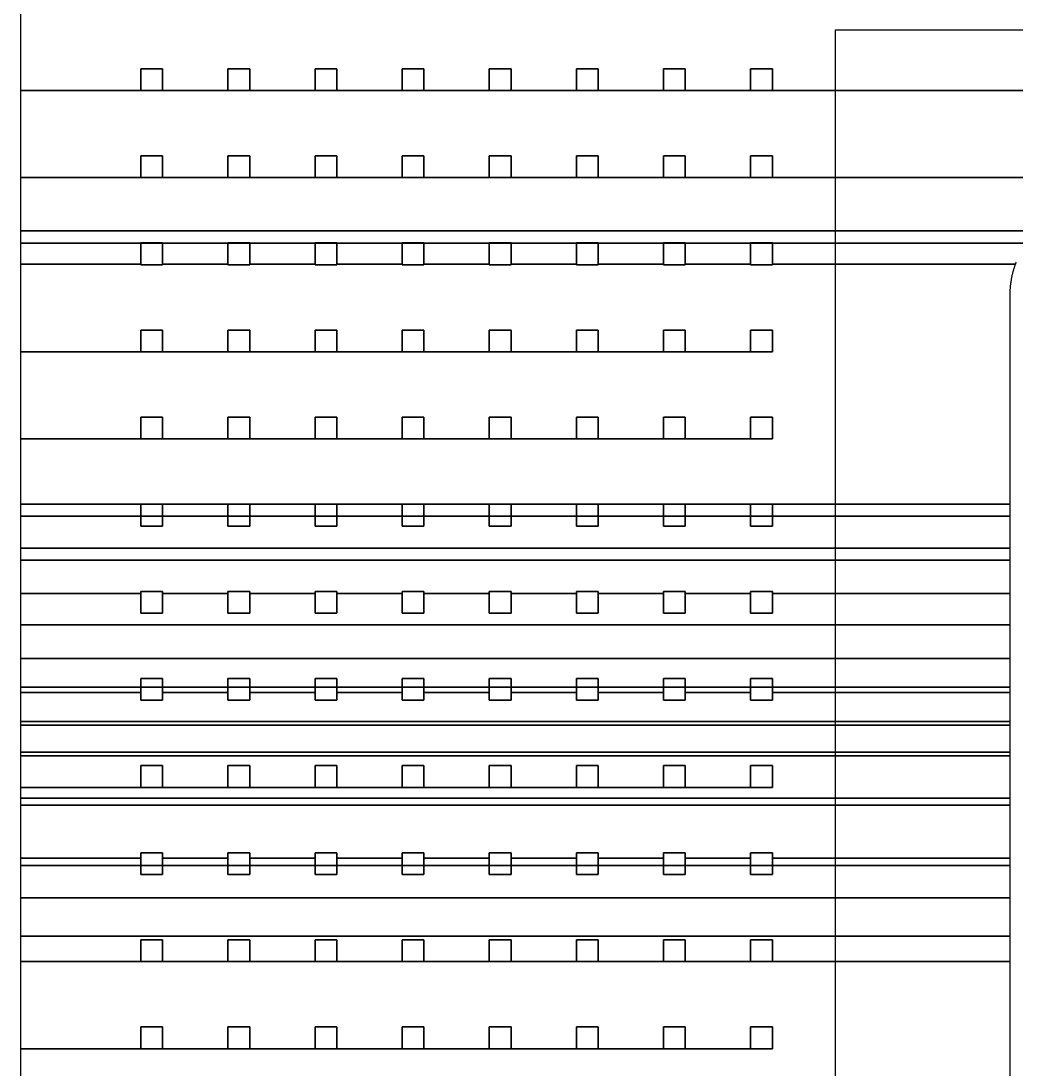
# Model space of a CAD drawing. Extents: x -3500 to 3500, y -3500 to 3500.
# Drawn here: x -3500 to -2358, y 1114 to 2317 of the extents above; entities that cross this region are included whole.
import ezdxf

# ---------------------------------------------------------------- set-up
doc = ezdxf.new("R2010")
doc.units = 0
for name, color, linetype in [('L5D0', 3, 'CONTINUOUS'), ('L5D100', 7, 'CONTINUOUS'), ('L5D101', 6, 'CONTINUOUS'), ('L5D99', 4, 'CONTINUOUS')]:
    doc.layers.add(name, color=color, linetype=linetype)

# ---------------------------------------------------------------- blocks, each defined once
blk = doc.blocks.new('ground_main_5')
at = {"layer": 'L5D0'}
for points in [[(-2346.082, 2062.28), (-3500, 2062.28), (-3500, 3500)], [(-2357.758, 2040.566), (-2357.9935, 2039.963), (-2358.2255, 2039.3585), (-2358.454, 2038.753), (-2358.6785, 2038.1455), (-2358.899, 2037.537), (-2359.116, 2036.927), (-2359.3295, 2036.316), (-2359.539, 2035.7035), (-2359.7445, 2035.0895), (-2359.9465, 2034.4745), (-2360.1445, 2033.8585), (-2360.339, 2033.241), (-2360.5295, 2032.622), (-2360.7165, 2032.0025), (-2360.899, 2031.3815), (-2361.0785, 2030.759), (-2361.2535, 2030.136), (-2361.425, 2029.512), (-2361.5925, 2028.8865), (-2361.756, 2028.26), (-2361.916, 2027.633), (-2362.072, 2027.0045), (-2362.224, 2026.3755), (-2362.372, 2025.745), (-2362.5165, 2025.114), (-2362.657, 2024.482), (-2362.7935, 2023.8495), (-2362.926, 2023.216), (-2363.055, 2022.5815), (-2363.1795, 2021.946), (-2363.3005, 2021.31), (-2363.4175, 2020.6735), (-2363.5305, 2020.036), (-2363.64, 2019.398), (-2363.745, 2018.7595), (-2363.8465, 2018.12), (-2363.9435, 2017.48), (-2364.037, 2016.8395), (-2364.1265, 2016.198), (-2364.212, 2015.5565), (-2364.2935, 2014.9145), (-2364.371, 2014.2715), (-2364.4445, 2013.6285), (-2364.5145, 2012.985), (-2364.58, 2012.341), (-2364.6415, 2011.6965), (-2364.6995, 2011.0515), (-2364.753, 2010.4065), (-2364.803, 2009.761), (-2364.849, 2009.1155), (-2364.8905, 2008.4695), (-2364.9285, 2007.823), (-2364.9625, 2007.1765), (-2364.9925, 2006.53), (-2365.018, 2005.883), (-2365.04, 2005.2365), (-2365.058, 2004.589), (-2365.072, 2003.942), (-2365.082, 2003.2945), (-2365.088, 2002.6475), (-2365.09, 2002), (-2365.09, 1748.689), (-3500, 1748.689), (-3500, 2062.28), (-2346.082, 2062.28)]]:
    blk.add_lwpolyline(points, dxfattribs=at)
for points in [[(-3500, 1698.2435), (-3500, 1748.689), (-2365.09, 1748.689), (-2365.09, 1698.2435)], [(-3500, 1623.922), (-3500, 1698.2435), (-2365.09, 1698.2435), (-2365.09, 1623.922)], [(-3500, 1552.5415), (-3500, 1623.922), (-2365.09, 1623.922), (-2365.09, 1552.5415)], [(-3500, 1513.103), (-3500, 1552.5415), (-2365.09, 1552.5415), (-2365.09, 1513.103)], [(-3500, 1477.758), (-3500, 1513.103), (-2365.09, 1513.103), (-2365.09, 1477.758)], [(-3500, 1417.061), (-3500, 1477.758), (-2365.09, 1477.758), (-2365.09, 1417.061)], [(-3500, 1347.8275), (-3500, 1417.061), (-2365.09, 1417.061), (-2365.09, 1347.8275)], [(-3500, 1266.59), (-3500, 1347.8275), (-2365.09, 1347.8275), (-2365.09, 1266.59)], [(-3500, 786.8215), (-3500, 1266.59), (-2365.09, 1266.59), (-2365.09, 786.8215)]]:
    blk.add_lwpolyline(points, close=True, dxfattribs=at)
blk = doc.blocks.new('TOP_main_5_Cheese_diff')
at = {"layer": 'L5D101'}
for points in [[(-3362.5, 2237.5), (-3362.5, 2262.5), (-3337.5, 2262.5), (-3337.5, 2237.5)], [(-3262.5, 2237.5), (-3262.5, 2262.5), (-3237.5, 2262.5), (-3237.5, 2237.5)], [(-3162.5, 2237.5), (-3162.5, 2262.5), (-3137.5, 2262.5), (-3137.5, 2237.5)], [(-3062.5, 2237.5), (-3062.5, 2262.5), (-3037.5, 2262.5), (-3037.5, 2237.5)], [(-2962.5, 2237.5), (-2962.5, 2262.5), (-2937.5, 2262.5), (-2937.5, 2237.5)], [(-2862.5, 2237.5), (-2862.5, 2262.5), (-2837.5, 2262.5), (-2837.5, 2237.5)], [(-2762.5, 2237.5), (-2762.5, 2262.5), (-2737.5, 2262.5), (-2737.5, 2237.5)], [(-2662.5, 2237.5), (-2662.5, 2262.5), (-2637.5, 2262.5), (-2637.5, 2237.5)], [(-3362.5, 2137.5), (-3362.5, 2162.5), (-3337.5, 2162.5), (-3337.5, 2137.5)], [(-3262.5, 2137.5), (-3262.5, 2162.5), (-3237.5, 2162.5), (-3237.5, 2137.5)], [(-3162.5, 2137.5), (-3162.5, 2162.5), (-3137.5, 2162.5), (-3137.5, 2137.5)], [(-3062.5, 2137.5), (-3062.5, 2162.5), (-3037.5, 2162.5), (-3037.5, 2137.5)], [(-2962.5, 2137.5), (-2962.5, 2162.5), (-2937.5, 2162.5), (-2937.5, 2137.5)], [(-2862.5, 2137.5), (-2862.5, 2162.5), (-2837.5, 2162.5), (-2837.5, 2137.5)], [(-2762.5, 2137.5), (-2762.5, 2162.5), (-2737.5, 2162.5), (-2737.5, 2137.5)], [(-2662.5, 2137.5), (-2662.5, 2162.5), (-2637.5, 2162.5), (-2637.5, 2137.5)], [(-3362.5, 2037.5), (-3362.5, 2062.5), (-3337.5, 2062.5), (-3337.5, 2037.5)], [(-3262.5, 2037.5), (-3262.5, 2062.5), (-3237.5, 2062.5), (-3237.5, 2037.5)], [(-3162.5, 2037.5), (-3162.5, 2062.5), (-3137.5, 2062.5), (-3137.5, 2037.5)], [(-3062.5, 2037.5), (-3062.5, 2062.5), (-3037.5, 2062.5), (-3037.5, 2037.5)], [(-2962.5, 2037.5), (-2962.5, 2062.5), (-2937.5, 2062.5), (-2937.5, 2037.5)], [(-2862.5, 2037.5), (-2862.5, 2062.5), (-2837.5, 2062.5), (-2837.5, 2037.5)], [(-2762.5, 2037.5), (-2762.5, 2062.5), (-2737.5, 2062.5), (-2737.5, 2037.5)], [(-2662.5, 2037.5), (-2662.5, 2062.5), (-2637.5, 2062.5), (-2637.5, 2037.5)], [(-3362.5, 1937.5), (-3362.5, 1962.5), (-3337.5, 1962.5), (-3337.5, 1937.5)], [(-3262.5, 1937.5), (-3262.5, 1962.5), (-3237.5, 1962.5), (-3237.5, 1937.5)], [(-3162.5, 1937.5), (-3162.5, 1962.5), (-3137.5, 1962.5), (-3137.5, 1937.5)], [(-3062.5, 1937.5), (-3062.5, 1962.5), (-3037.5, 1962.5), (-3037.5, 1937.5)], [(-2962.5, 1937.5), (-2962.5, 1962.5), (-2937.5, 1962.5), (-2937.5, 1937.5)], [(-2862.5, 1937.5), (-2862.5, 1962.5), (-2837.5, 1962.5), (-2837.5, 1937.5)], [(-2762.5, 1937.5), (-2762.5, 1962.5), (-2737.5, 1962.5), (-2737.5, 1937.5)], [(-2662.5, 1937.5), (-2662.5, 1962.5), (-2637.5, 1962.5), (-2637.5, 1937.5)], [(-3362.5, 1837.5), (-3362.5, 1862.5), (-3337.5, 1862.5), (-3337.5, 1837.5)], [(-3262.5, 1837.5), (-3262.5, 1862.5), (-3237.5, 1862.5), (-3237.5, 1837.5)], [(-3162.5, 1837.5), (-3162.5, 1862.5), (-3137.5, 1862.5), (-3137.5, 1837.5)], [(-3062.5, 1837.5), (-3062.5, 1862.5), (-3037.5, 1862.5), (-3037.5, 1837.5)], [(-2962.5, 1837.5), (-2962.5, 1862.5), (-2937.5, 1862.5), (-2937.5, 1837.5)], [(-2862.5, 1837.5), (-2862.5, 1862.5), (-2837.5, 1862.5), (-2837.5, 1837.5)], [(-2762.5, 1837.5), (-2762.5, 1862.5), (-2737.5, 1862.5), (-2737.5, 1837.5)], [(-2662.5, 1837.5), (-2662.5, 1862.5), (-2637.5, 1862.5), (-2637.5, 1837.5)], [(-3362.5, 1737.5), (-3362.5, 1762.5), (-3337.5, 1762.5), (-3337.5, 1737.5)], [(-3262.5, 1737.5), (-3262.5, 1762.5), (-3237.5, 1762.5), (-3237.5, 1737.5)], [(-3162.5, 1737.5), (-3162.5, 1762.5), (-3137.5, 1762.5), (-3137.5, 1737.5)], [(-3062.5, 1737.5), (-3062.5, 1762.5), (-3037.5, 1762.5), (-3037.5, 1737.5)], [(-2962.5, 1737.5), (-2962.5, 1762.5), (-2937.5, 1762.5), (-2937.5, 1737.5)], [(-2862.5, 1737.5), (-2862.5, 1762.5), (-2837.5, 1762.5), (-2837.5, 1737.5)], [(-2762.5, 1737.5), (-2762.5, 1762.5), (-2737.5, 1762.5), (-2737.5, 1737.5)], [(-2662.5, 1737.5), (-2662.5, 1762.5), (-2637.5, 1762.5), (-2637.5, 1737.5)], [(-3362.5, 1637.5), (-3362.5, 1662.5), (-3337.5, 1662.5), (-3337.5, 1637.5)], [(-3262.5, 1637.5), (-3262.5, 1662.5), (-3237.5, 1662.5), (-3237.5, 1637.5)], [(-3162.5, 1637.5), (-3162.5, 1662.5), (-3137.5, 1662.5), (-3137.5, 1637.5)], [(-3062.5, 1637.5), (-3062.5, 1662.5), (-3037.5, 1662.5), (-3037.5, 1637.5)], [(-2962.5, 1637.5), (-2962.5, 1662.5), (-2937.5, 1662.5), (-2937.5, 1637.5)], [(-2862.5, 1637.5), (-2862.5, 1662.5), (-2837.5, 1662.5), (-2837.5, 1637.5)], [(-2762.5, 1637.5), (-2762.5, 1662.5), (-2737.5, 1662.5), (-2737.5, 1637.5)], [(-2662.5, 1637.5), (-2662.5, 1662.5), (-2637.5, 1662.5), (-2637.5, 1637.5)], [(-3362.5, 1537.5), (-3362.5, 1562.5), (-3337.5, 1562.5), (-3337.5, 1537.5)], [(-3262.5, 1537.5), (-3262.5, 1562.5), (-3237.5, 1562.5), (-3237.5, 1537.5)], [(-3162.5, 1537.5), (-3162.5, 1562.5), (-3137.5, 1562.5), (-3137.5, 1537.5)], [(-3062.5, 1537.5), (-3062.5, 1562.5), (-3037.5, 1562.5), (-3037.5, 1537.5)], [(-2962.5, 1537.5), (-2962.5, 1562.5), (-2937.5, 1562.5), (-2937.5, 1537.5)], [(-2862.5, 1537.5), (-2862.5, 1562.5), (-2837.5, 1562.5), (-2837.5, 1537.5)], [(-2762.5, 1537.5), (-2762.5, 1562.5), (-2737.5, 1562.5), (-2737.5, 1537.5)], [(-2662.5, 1537.5), (-2662.5, 1562.5), (-2637.5, 1562.5), (-2637.5, 1537.5)], [(-3362.5, 1437.5), (-3362.5, 1462.5), (-3337.5, 1462.5), (-3337.5, 1437.5)], [(-3262.5, 1437.5), (-3262.5, 1462.5), (-3237.5, 1462.5), (-3237.5, 1437.5)], [(-3162.5, 1437.5), (-3162.5, 1462.5), (-3137.5, 1462.5), (-3137.5, 1437.5)], [(-3062.5, 1437.5), (-3062.5, 1462.5), (-3037.5, 1462.5), (-3037.5, 1437.5)], [(-2962.5, 1437.5), (-2962.5, 1462.5), (-2937.5, 1462.5), (-2937.5, 1437.5)], [(-2862.5, 1437.5), (-2862.5, 1462.5), (-2837.5, 1462.5), (-2837.5, 1437.5)], [(-2762.5, 1437.5), (-2762.5, 1462.5), (-2737.5, 1462.5), (-2737.5, 1437.5)], [(-2662.5, 1437.5), (-2662.5, 1462.5), (-2637.5, 1462.5), (-2637.5, 1437.5)], [(-3362.5, 1337.5), (-3362.5, 1362.5), (-3337.5, 1362.5), (-3337.5, 1337.5)], [(-3262.5, 1337.5), (-3262.5, 1362.5), (-3237.5, 1362.5), (-3237.5, 1337.5)], [(-3162.5, 1337.5), (-3162.5, 1362.5), (-3137.5, 1362.5), (-3137.5, 1337.5)], [(-3062.5, 1337.5), (-3062.5, 1362.5), (-3037.5, 1362.5), (-3037.5, 1337.5)], [(-2962.5, 1337.5), (-2962.5, 1362.5), (-2937.5, 1362.5), (-2937.5, 1337.5)], [(-2862.5, 1337.5), (-2862.5, 1362.5), (-2837.5, 1362.5), (-2837.5, 1337.5)], [(-2762.5, 1337.5), (-2762.5, 1362.5), (-2737.5, 1362.5), (-2737.5, 1337.5)], [(-2662.5, 1337.5), (-2662.5, 1362.5), (-2637.5, 1362.5), (-2637.5, 1337.5)], [(-3362.5, 1237.5), (-3362.5, 1262.5), (-3337.5, 1262.5), (-3337.5, 1237.5)], [(-3262.5, 1237.5), (-3262.5, 1262.5), (-3237.5, 1262.5), (-3237.5, 1237.5)], [(-3162.5, 1237.5), (-3162.5, 1262.5), (-3137.5, 1262.5), (-3137.5, 1237.5)], [(-3062.5, 1237.5), (-3062.5, 1262.5), (-3037.5, 1262.5), (-3037.5, 1237.5)], [(-2962.5, 1237.5), (-2962.5, 1262.5), (-2937.5, 1262.5), (-2937.5, 1237.5)], [(-2862.5, 1237.5), (-2862.5, 1262.5), (-2837.5, 1262.5), (-2837.5, 1237.5)], [(-2762.5, 1237.5), (-2762.5, 1262.5), (-2737.5, 1262.5), (-2737.5, 1237.5)], [(-2662.5, 1237.5), (-2662.5, 1262.5), (-2637.5, 1262.5), (-2637.5, 1237.5)], [(-3362.5, 1137.5), (-3362.5, 1162.5), (-3337.5, 1162.5), (-3337.5, 1137.5)], [(-3262.5, 1137.5), (-3262.5, 1162.5), (-3237.5, 1162.5), (-3237.5, 1137.5)], [(-3162.5, 1137.5), (-3162.5, 1162.5), (-3137.5, 1162.5), (-3137.5, 1137.5)], [(-3062.5, 1137.5), (-3062.5, 1162.5), (-3037.5, 1162.5), (-3037.5, 1137.5)], [(-2962.5, 1137.5), (-2962.5, 1162.5), (-2937.5, 1162.5), (-2937.5, 1137.5)], [(-2862.5, 1137.5), (-2862.5, 1162.5), (-2837.5, 1162.5), (-2837.5, 1137.5)], [(-2762.5, 1137.5), (-2762.5, 1162.5), (-2737.5, 1162.5), (-2737.5, 1137.5)], [(-2662.5, 1137.5), (-2662.5, 1162.5), (-2637.5, 1162.5), (-2637.5, 1137.5)]]:
    blk.add_lwpolyline(points, close=True, dxfattribs=at)
blk = doc.blocks.new('TOP_main_5_Cheese_100')
at = {"layer": 'L5D100'}
for points in [[(2637.5, 2137.5), (-2637.5, 2137.5), (-2637.5, 2162.5), (-2662.5, 2162.5), (-2662.5, 2137.5), (-2737.5, 2137.5), (-2737.5, 2162.5), (-2762.5, 2162.5), (-2762.5, 2137.5), (-2837.5, 2137.5), (-2837.5, 2162.5), (-2862.5, 2162.5), (-2862.5, 2137.5), (-2937.5, 2137.5), (-2937.5, 2162.5), (-2962.5, 2162.5), (-2962.5, 2137.5), (-3037.5, 2137.5), (-3037.5, 2162.5), (-3062.5, 2162.5), (-3062.5, 2137.5), (-3137.5, 2137.5), (-3137.5, 2162.5), (-3162.5, 2162.5), (-3162.5, 2137.5), (-3237.5, 2137.5), (-3237.5, 2162.5), (-3262.5, 2162.5), (-3262.5, 2137.5), (-3337.5, 2137.5), (-3337.5, 2162.5), (-3362.5, 2162.5), (-3362.5, 2137.5), (-3500, 2137.5), (-3500, 2237.5), (-3362.5, 2237.5), (-3337.5, 2237.5), (-3262.5, 2237.5), (-3237.5, 2237.5), (-3162.5, 2237.5), (-3137.5, 2237.5), (-3062.5, 2237.5), (-3037.5, 2237.5), (-2962.5, 2237.5), (-2937.5, 2237.5), (-2862.5, 2237.5), (-2837.5, 2237.5), (-2762.5, 2237.5), (-2737.5, 2237.5), (-2662.5, 2237.5), (-2637.5, 2237.5), (2637.5, 2237.5)], [(2637.5, 2237.5), (-2637.5, 2237.5), (-2637.5, 2262.5), (-2662.5, 2262.5), (-2662.5, 2237.5), (-2737.5, 2237.5), (-2737.5, 2262.5), (-2762.5, 2262.5), (-2762.5, 2237.5), (-2837.5, 2237.5), (-2837.5, 2262.5), (-2862.5, 2262.5), (-2862.5, 2237.5), (-2937.5, 2237.5), (-2937.5, 2262.5), (-2962.5, 2262.5), (-2962.5, 2237.5), (-3037.5, 2237.5), (-3037.5, 2262.5), (-3062.5, 2262.5), (-3062.5, 2237.5), (-3137.5, 2237.5), (-3137.5, 2262.5), (-3162.5, 2262.5), (-3162.5, 2237.5), (-3237.5, 2237.5), (-3237.5, 2262.5), (-3262.5, 2262.5), (-3262.5, 2237.5), (-3337.5, 2237.5), (-3337.5, 2262.5), (-3362.5, 2262.5), (-3362.5, 2237.5), (-3500, 2237.5), (-3500, 2337.5)], [(-2334.0805, 2076.5385), (-3500, 2076.5385), (-3500, 2137.5), (-3362.5, 2137.5), (-3337.5, 2137.5), (-3262.5, 2137.5), (-3237.5, 2137.5), (-3162.5, 2137.5), (-3137.5, 2137.5), (-3062.5, 2137.5), (-3037.5, 2137.5), (-2962.5, 2137.5), (-2937.5, 2137.5), (-2862.5, 2137.5), (-2837.5, 2137.5), (-2762.5, 2137.5), (-2737.5, 2137.5), (-2662.5, 2137.5), (-2637.5, 2137.5), (2637.5, 2137.5)], [(-2357.758, 2040.566), (-2357.9935, 2039.963), (-2358.2255, 2039.3585), (-2358.454, 2038.753), (-2358.6785, 2038.1455), (-2637.5, 2038.1455), (-2637.5, 2062.5), (-2662.5, 2062.5), (-2662.5, 2038.1455), (-2737.5, 2038.1455), (-2737.5, 2062.5), (-2762.5, 2062.5), (-2762.5, 2038.1455), (-2837.5, 2038.1455), (-2837.5, 2062.5), (-2862.5, 2062.5), (-2862.5, 2038.1455), (-2937.5, 2038.1455), (-2937.5, 2062.5), (-2962.5, 2062.5), (-2962.5, 2038.1455), (-3037.5, 2038.1455), (-3037.5, 2062.5), (-3062.5, 2062.5), (-3062.5, 2038.1455), (-3137.5, 2038.1455), (-3137.5, 2062.5), (-3162.5, 2062.5), (-3162.5, 2038.1455), (-3237.5, 2038.1455), (-3237.5, 2062.5), (-3262.5, 2062.5), (-3262.5, 2038.1455), (-3337.5, 2038.1455), (-3337.5, 2062.5), (-3362.5, 2062.5), (-3362.5, 2038.1455), (-3500, 2038.1455), (-3500, 2076.5385), (-2334.0805, 2076.5385)], [(-3500, 1037.5), (-3500, 1137.5), (-3362.5, 1137.5), (-3337.5, 1137.5), (-3262.5, 1137.5), (-3237.5, 1137.5), (-3162.5, 1137.5), (-3137.5, 1137.5), (-3062.5, 1137.5), (-3037.5, 1137.5), (-2962.5, 1137.5), (-2937.5, 1137.5), (-2862.5, 1137.5), (-2837.5, 1137.5), (-2762.5, 1137.5), (-2737.5, 1137.5), (-2662.5, 1137.5), (-2637.5, 1137.5), (-2637.5, 1162.5), (-2662.5, 1162.5), (-2662.5, 1137.5), (-2737.5, 1137.5), (-2737.5, 1162.5), (-2762.5, 1162.5), (-2762.5, 1137.5), (-2837.5, 1137.5), (-2837.5, 1162.5), (-2862.5, 1162.5), (-2862.5, 1137.5), (-2937.5, 1137.5), (-2937.5, 1162.5), (-2962.5, 1162.5), (-2962.5, 1137.5), (-3037.5, 1137.5), (-3037.5, 1162.5), (-3062.5, 1162.5), (-3062.5, 1137.5), (-3137.5, 1137.5), (-3137.5, 1162.5), (-3162.5, 1162.5), (-3162.5, 1137.5), (-3237.5, 1137.5), (-3237.5, 1162.5), (-3262.5, 1162.5), (-3262.5, 1137.5), (-3337.5, 1137.5), (-3337.5, 1162.5), (-3362.5, 1162.5), (-3362.5, 1137.5), (-3500, 1137.5), (-3500, 1237.5), (-2365.09, 1237.5), (-2365.09, 1037.5)]]:
    blk.add_lwpolyline(points, dxfattribs=at)
for points in [[(-3500, 1762.5), (-3500, 1837.5), (-3362.5, 1837.5), (-3337.5, 1837.5), (-3262.5, 1837.5), (-3237.5, 1837.5), (-3162.5, 1837.5), (-3137.5, 1837.5), (-3062.5, 1837.5), (-3037.5, 1837.5), (-2962.5, 1837.5), (-2937.5, 1837.5), (-2862.5, 1837.5), (-2837.5, 1837.5), (-2762.5, 1837.5), (-2737.5, 1837.5), (-2662.5, 1837.5), (-2637.5, 1837.5), (-2637.5, 1862.5), (-2662.5, 1862.5), (-2662.5, 1837.5), (-2737.5, 1837.5), (-2737.5, 1862.5), (-2762.5, 1862.5), (-2762.5, 1837.5), (-2837.5, 1837.5), (-2837.5, 1862.5), (-2862.5, 1862.5), (-2862.5, 1837.5), (-2937.5, 1837.5), (-2937.5, 1862.5), (-2962.5, 1862.5), (-2962.5, 1837.5), (-3037.5, 1837.5), (-3037.5, 1862.5), (-3062.5, 1862.5), (-3062.5, 1837.5), (-3137.5, 1837.5), (-3137.5, 1862.5), (-3162.5, 1862.5), (-3162.5, 1837.5), (-3237.5, 1837.5), (-3237.5, 1862.5), (-3262.5, 1862.5), (-3262.5, 1837.5), (-3337.5, 1837.5), (-3337.5, 1862.5), (-3362.5, 1862.5), (-3362.5, 1837.5), (-3500, 1837.5), (-3500, 1937.5), (-3362.5, 1937.5), (-3337.5, 1937.5), (-3262.5, 1937.5), (-3237.5, 1937.5), (-3162.5, 1937.5), (-3137.5, 1937.5), (-3062.5, 1937.5), (-3037.5, 1937.5), (-2962.5, 1937.5), (-2937.5, 1937.5), (-2862.5, 1937.5), (-2837.5, 1937.5), (-2762.5, 1937.5), (-2737.5, 1937.5), (-2662.5, 1937.5), (-2637.5, 1937.5), (-2637.5, 1962.5), (-2662.5, 1962.5), (-2662.5, 1937.5), (-2737.5, 1937.5), (-2737.5, 1962.5), (-2762.5, 1962.5), (-2762.5, 1937.5), (-2837.5, 1937.5), (-2837.5, 1962.5), (-2862.5, 1962.5), (-2862.5, 1937.5), (-2937.5, 1937.5), (-2937.5, 1962.5), (-2962.5, 1962.5), (-2962.5, 1937.5), (-3037.5, 1937.5), (-3037.5, 1962.5), (-3062.5, 1962.5), (-3062.5, 1937.5), (-3137.5, 1937.5), (-3137.5, 1962.5), (-3162.5, 1962.5), (-3162.5, 1937.5), (-3237.5, 1937.5), (-3237.5, 1962.5), (-3262.5, 1962.5), (-3262.5, 1937.5), (-3337.5, 1937.5), (-3337.5, 1962.5), (-3362.5, 1962.5), (-3362.5, 1937.5), (-3500, 1937.5), (-3500, 2038.1455), (-3362.5, 2038.1455), (-3362.5, 2037.5), (-3337.5, 2037.5), (-3337.5, 2038.1455), (-3262.5, 2038.1455), (-3262.5, 2037.5), (-3237.5, 2037.5), (-3237.5, 2038.1455), (-3162.5, 2038.1455), (-3162.5, 2037.5), (-3137.5, 2037.5), (-3137.5, 2038.1455), (-3062.5, 2038.1455), (-3062.5, 2037.5), (-3037.5, 2037.5), (-3037.5, 2038.1455), (-2962.5, 2038.1455), (-2962.5, 2037.5), (-2937.5, 2037.5), (-2937.5, 2038.1455), (-2862.5, 2038.1455), (-2862.5, 2037.5), (-2837.5, 2037.5), (-2837.5, 2038.1455), (-2762.5, 2038.1455), (-2762.5, 2037.5), (-2737.5, 2037.5), (-2737.5, 2038.1455), (-2662.5, 2038.1455), (-2662.5, 2037.5), (-2637.5, 2037.5), (-2637.5, 2038.1455), (-2358.6785, 2038.1455), (-2358.899, 2037.537), (-2359.116, 2036.927), (-2359.3295, 2036.316), (-2359.539, 2035.7035), (-2359.7445, 2035.0895), (-2359.9465, 2034.4745), (-2360.1445, 2033.8585), (-2360.339, 2033.241), (-2360.5295, 2032.622), (-2360.7165, 2032.0025), (-2360.899, 2031.3815), (-2361.0785, 2030.759), (-2361.2535, 2030.136), (-2361.425, 2029.512), (-2361.5925, 2028.8865), (-2361.756, 2028.26), (-2361.916, 2027.633), (-2362.072, 2027.0045), (-2362.224, 2026.3755), (-2362.372, 2025.745), (-2362.5165, 2025.114), (-2362.657, 2024.482), (-2362.7935, 2023.8495), (-2362.926, 2023.216), (-2363.055, 2022.5815), (-2363.1795, 2021.946), (-2363.3005, 2021.31), (-2363.4175, 2020.6735), (-2363.5305, 2020.036), (-2363.64, 2019.398), (-2363.745, 2018.7595), (-2363.8465, 2018.12), (-2363.9435, 2017.48), (-2364.037, 2016.8395), (-2364.1265, 2016.198), (-2364.212, 2015.5565), (-2364.2935, 2014.9145), (-2364.371, 2014.2715), (-2364.4445, 2013.6285), (-2364.5145, 2012.985), (-2364.58, 2012.341), (-2364.6415, 2011.6965), (-2364.6995, 2011.0515), (-2364.753, 2010.4065), (-2364.803, 2009.761), (-2364.849, 2009.1155), (-2364.8905, 2008.4695), (-2364.9285, 2007.823), (-2364.9625, 2007.1765), (-2364.9925, 2006.53), (-2365.018, 2005.883), (-2365.04, 2005.2365), (-2365.058, 2004.589), (-2365.072, 2003.942), (-2365.082, 2003.2945), (-2365.088, 2002.6475), (-2365.09, 2002), (-2365.09, 1762.5)], [(-3500, 1712.2545), (-3500, 1762.5), (-3362.5, 1762.5), (-3362.5, 1737.5), (-3337.5, 1737.5), (-3337.5, 1762.5), (-3262.5, 1762.5), (-3262.5, 1737.5), (-3237.5, 1737.5), (-3237.5, 1762.5), (-3162.5, 1762.5), (-3162.5, 1737.5), (-3137.5, 1737.5), (-3137.5, 1762.5), (-3062.5, 1762.5), (-3062.5, 1737.5), (-3037.5, 1737.5), (-3037.5, 1762.5), (-2962.5, 1762.5), (-2962.5, 1737.5), (-2937.5, 1737.5), (-2937.5, 1762.5), (-2862.5, 1762.5), (-2862.5, 1737.5), (-2837.5, 1737.5), (-2837.5, 1762.5), (-2762.5, 1762.5), (-2762.5, 1737.5), (-2737.5, 1737.5), (-2737.5, 1762.5), (-2662.5, 1762.5), (-2662.5, 1737.5), (-2637.5, 1737.5), (-2637.5, 1762.5), (-2365.09, 1762.5), (-2365.09, 1712.2545)], [(-3500, 1660.152), (-3500, 1712.2545), (-2365.09, 1712.2545), (-2365.09, 1660.152), (-2637.5, 1660.152), (-2637.5, 1662.5), (-2662.5, 1662.5), (-2662.5, 1660.152), (-2737.5, 1660.152), (-2737.5, 1662.5), (-2762.5, 1662.5), (-2762.5, 1660.152), (-2837.5, 1660.152), (-2837.5, 1662.5), (-2862.5, 1662.5), (-2862.5, 1660.152), (-2937.5, 1660.152), (-2937.5, 1662.5), (-2962.5, 1662.5), (-2962.5, 1660.152), (-3037.5, 1660.152), (-3037.5, 1662.5), (-3062.5, 1662.5), (-3062.5, 1660.152), (-3137.5, 1660.152), (-3137.5, 1662.5), (-3162.5, 1662.5), (-3162.5, 1660.152), (-3237.5, 1660.152), (-3237.5, 1662.5), (-3262.5, 1662.5), (-3262.5, 1660.152), (-3337.5, 1660.152), (-3337.5, 1662.5), (-3362.5, 1662.5), (-3362.5, 1660.152)], [(-3500, 1585.6115), (-3500, 1660.152), (-3362.5, 1660.152), (-3362.5, 1637.5), (-3337.5, 1637.5), (-3337.5, 1660.152), (-3262.5, 1660.152), (-3262.5, 1637.5), (-3237.5, 1637.5), (-3237.5, 1660.152), (-3162.5, 1660.152), (-3162.5, 1637.5), (-3137.5, 1637.5), (-3137.5, 1660.152), (-3062.5, 1660.152), (-3062.5, 1637.5), (-3037.5, 1637.5), (-3037.5, 1660.152), (-2962.5, 1660.152), (-2962.5, 1637.5), (-2937.5, 1637.5), (-2937.5, 1660.152), (-2862.5, 1660.152), (-2862.5, 1637.5), (-2837.5, 1637.5), (-2837.5, 1660.152), (-2762.5, 1660.152), (-2762.5, 1637.5), (-2737.5, 1637.5), (-2737.5, 1660.152), (-2662.5, 1660.152), (-2662.5, 1637.5), (-2637.5, 1637.5), (-2637.5, 1660.152), (-2365.09, 1660.152), (-2365.09, 1585.6115)], [(-3500, 1546.3165), (-3500, 1585.6115), (-2365.09, 1585.6115), (-2365.09, 1546.3165), (-2637.5, 1546.3165), (-2637.5, 1562.5), (-2662.5, 1562.5), (-2662.5, 1546.3165), (-2737.5, 1546.3165), (-2737.5, 1562.5), (-2762.5, 1562.5), (-2762.5, 1546.3165), (-2837.5, 1546.3165), (-2837.5, 1562.5), (-2862.5, 1562.5), (-2862.5, 1546.3165), (-2937.5, 1546.3165), (-2937.5, 1562.5), (-2962.5, 1562.5), (-2962.5, 1546.3165), (-3037.5, 1546.3165), (-3037.5, 1562.5), (-3062.5, 1562.5), (-3062.5, 1546.3165), (-3137.5, 1546.3165), (-3137.5, 1562.5), (-3162.5, 1562.5), (-3162.5, 1546.3165), (-3237.5, 1546.3165), (-3237.5, 1562.5), (-3262.5, 1562.5), (-3262.5, 1546.3165), (-3337.5, 1546.3165), (-3337.5, 1562.5), (-3362.5, 1562.5), (-3362.5, 1546.3165)], [(-3500, 1509.037), (-3500, 1546.3165), (-3362.5, 1546.3165), (-3362.5, 1537.5), (-3337.5, 1537.5), (-3337.5, 1546.3165), (-3262.5, 1546.3165), (-3262.5, 1537.5), (-3237.5, 1537.5), (-3237.5, 1546.3165), (-3162.5, 1546.3165), (-3162.5, 1537.5), (-3137.5, 1537.5), (-3137.5, 1546.3165), (-3062.5, 1546.3165), (-3062.5, 1537.5), (-3037.5, 1537.5), (-3037.5, 1546.3165), (-2962.5, 1546.3165), (-2962.5, 1537.5), (-2937.5, 1537.5), (-2937.5, 1546.3165), (-2862.5, 1546.3165), (-2862.5, 1537.5), (-2837.5, 1537.5), (-2837.5, 1546.3165), (-2762.5, 1546.3165), (-2762.5, 1537.5), (-2737.5, 1537.5), (-2737.5, 1546.3165), (-2662.5, 1546.3165), (-2662.5, 1537.5), (-2637.5, 1537.5), (-2637.5, 1546.3165), (-2365.09, 1546.3165), (-2365.09, 1509.037)], [(-3500, 1473.826), (-3500, 1509.037), (-2365.09, 1509.037), (-2365.09, 1473.826)], [(-3500, 1425.209), (-3500, 1437.5), (-3362.5, 1437.5), (-3337.5, 1437.5), (-3262.5, 1437.5), (-3237.5, 1437.5), (-3162.5, 1437.5), (-3137.5, 1437.5), (-3062.5, 1437.5), (-3037.5, 1437.5), (-2962.5, 1437.5), (-2937.5, 1437.5), (-2862.5, 1437.5), (-2837.5, 1437.5), (-2762.5, 1437.5), (-2737.5, 1437.5), (-2662.5, 1437.5), (-2637.5, 1437.5), (-2637.5, 1462.5), (-2662.5, 1462.5), (-2662.5, 1437.5), (-2737.5, 1437.5), (-2737.5, 1462.5), (-2762.5, 1462.5), (-2762.5, 1437.5), (-2837.5, 1437.5), (-2837.5, 1462.5), (-2862.5, 1462.5), (-2862.5, 1437.5), (-2937.5, 1437.5), (-2937.5, 1462.5), (-2962.5, 1462.5), (-2962.5, 1437.5), (-3037.5, 1437.5), (-3037.5, 1462.5), (-3062.5, 1462.5), (-3062.5, 1437.5), (-3137.5, 1437.5), (-3137.5, 1462.5), (-3162.5, 1462.5), (-3162.5, 1437.5), (-3237.5, 1437.5), (-3237.5, 1462.5), (-3262.5, 1462.5), (-3262.5, 1437.5), (-3337.5, 1437.5), (-3337.5, 1462.5), (-3362.5, 1462.5), (-3362.5, 1437.5), (-3500, 1437.5), (-3500, 1473.826), (-2365.09, 1473.826), (-2365.09, 1425.209)], [(-3500, 1356.3985), (-3500, 1425.209), (-2365.09, 1425.209), (-2365.09, 1356.3985), (-2637.5, 1356.3985), (-2637.5, 1362.5), (-2662.5, 1362.5), (-2662.5, 1356.3985), (-2737.5, 1356.3985), (-2737.5, 1362.5), (-2762.5, 1362.5), (-2762.5, 1356.3985), (-2837.5, 1356.3985), (-2837.5, 1362.5), (-2862.5, 1362.5), (-2862.5, 1356.3985), (-2937.5, 1356.3985), (-2937.5, 1362.5), (-2962.5, 1362.5), (-2962.5, 1356.3985), (-3037.5, 1356.3985), (-3037.5, 1362.5), (-3062.5, 1362.5), (-3062.5, 1356.3985), (-3137.5, 1356.3985), (-3137.5, 1362.5), (-3162.5, 1362.5), (-3162.5, 1356.3985), (-3237.5, 1356.3985), (-3237.5, 1362.5), (-3262.5, 1362.5), (-3262.5, 1356.3985), (-3337.5, 1356.3985), (-3337.5, 1362.5), (-3362.5, 1362.5), (-3362.5, 1356.3985)], [(-3500, 1310.674), (-3500, 1356.3985), (-3362.5, 1356.3985), (-3362.5, 1337.5), (-3337.5, 1337.5), (-3337.5, 1356.3985), (-3262.5, 1356.3985), (-3262.5, 1337.5), (-3237.5, 1337.5), (-3237.5, 1356.3985), (-3162.5, 1356.3985), (-3162.5, 1337.5), (-3137.5, 1337.5), (-3137.5, 1356.3985), (-3062.5, 1356.3985), (-3062.5, 1337.5), (-3037.5, 1337.5), (-3037.5, 1356.3985), (-2962.5, 1356.3985), (-2962.5, 1337.5), (-2937.5, 1337.5), (-2937.5, 1356.3985), (-2862.5, 1356.3985), (-2862.5, 1337.5), (-2837.5, 1337.5), (-2837.5, 1356.3985), (-2762.5, 1356.3985), (-2762.5, 1337.5), (-2737.5, 1337.5), (-2737.5, 1356.3985), (-2662.5, 1356.3985), (-2662.5, 1337.5), (-2637.5, 1337.5), (-2637.5, 1356.3985), (-2365.09, 1356.3985), (-2365.09, 1310.674)], [(-3500, 1237.5), (-3500, 1310.674), (-2365.09, 1310.674), (-2365.09, 1237.5), (-2637.5, 1237.5), (-2637.5, 1262.5), (-2662.5, 1262.5), (-2662.5, 1237.5), (-2737.5, 1237.5), (-2737.5, 1262.5), (-2762.5, 1262.5), (-2762.5, 1237.5), (-2837.5, 1237.5), (-2837.5, 1262.5), (-2862.5, 1262.5), (-2862.5, 1237.5), (-2937.5, 1237.5), (-2937.5, 1262.5), (-2962.5, 1262.5), (-2962.5, 1237.5), (-3037.5, 1237.5), (-3037.5, 1262.5), (-3062.5, 1262.5), (-3062.5, 1237.5), (-3137.5, 1237.5), (-3137.5, 1262.5), (-3162.5, 1262.5), (-3162.5, 1237.5), (-3237.5, 1237.5), (-3237.5, 1262.5), (-3262.5, 1262.5), (-3262.5, 1237.5), (-3337.5, 1237.5), (-3337.5, 1262.5), (-3362.5, 1262.5), (-3362.5, 1237.5)]]:
    blk.add_lwpolyline(points, close=True, dxfattribs=at)
blk = doc.blocks.new('TOP_main_5')
for name in ['ground_main_5', 'TOP_main_5_Cheese_100', 'TOP_main_5_Cheese_diff']:
    blk.add_blockref(name, (0, 0))
blk = doc.blocks.new('TOP_main_5_NoCheese_99')
at = {"layer": 'L5D99'}
blk.add_lwpolyline([(-2565.09, -1520.787), (-2565.09, 2307.09), (2565.09, 2307.09)], dxfattribs=at)
blk = doc.blocks.new('TOP_main')
for name in ['TOP_main_5', 'TOP_main_5_NoCheese_99']:
    blk.add_blockref(name, (0, 0))

msp = doc.modelspace()

# ---------------------------------------------------------------- block references
msp.add_blockref('TOP_main', (0, 0))

doc.saveas('drawing.dxf')
